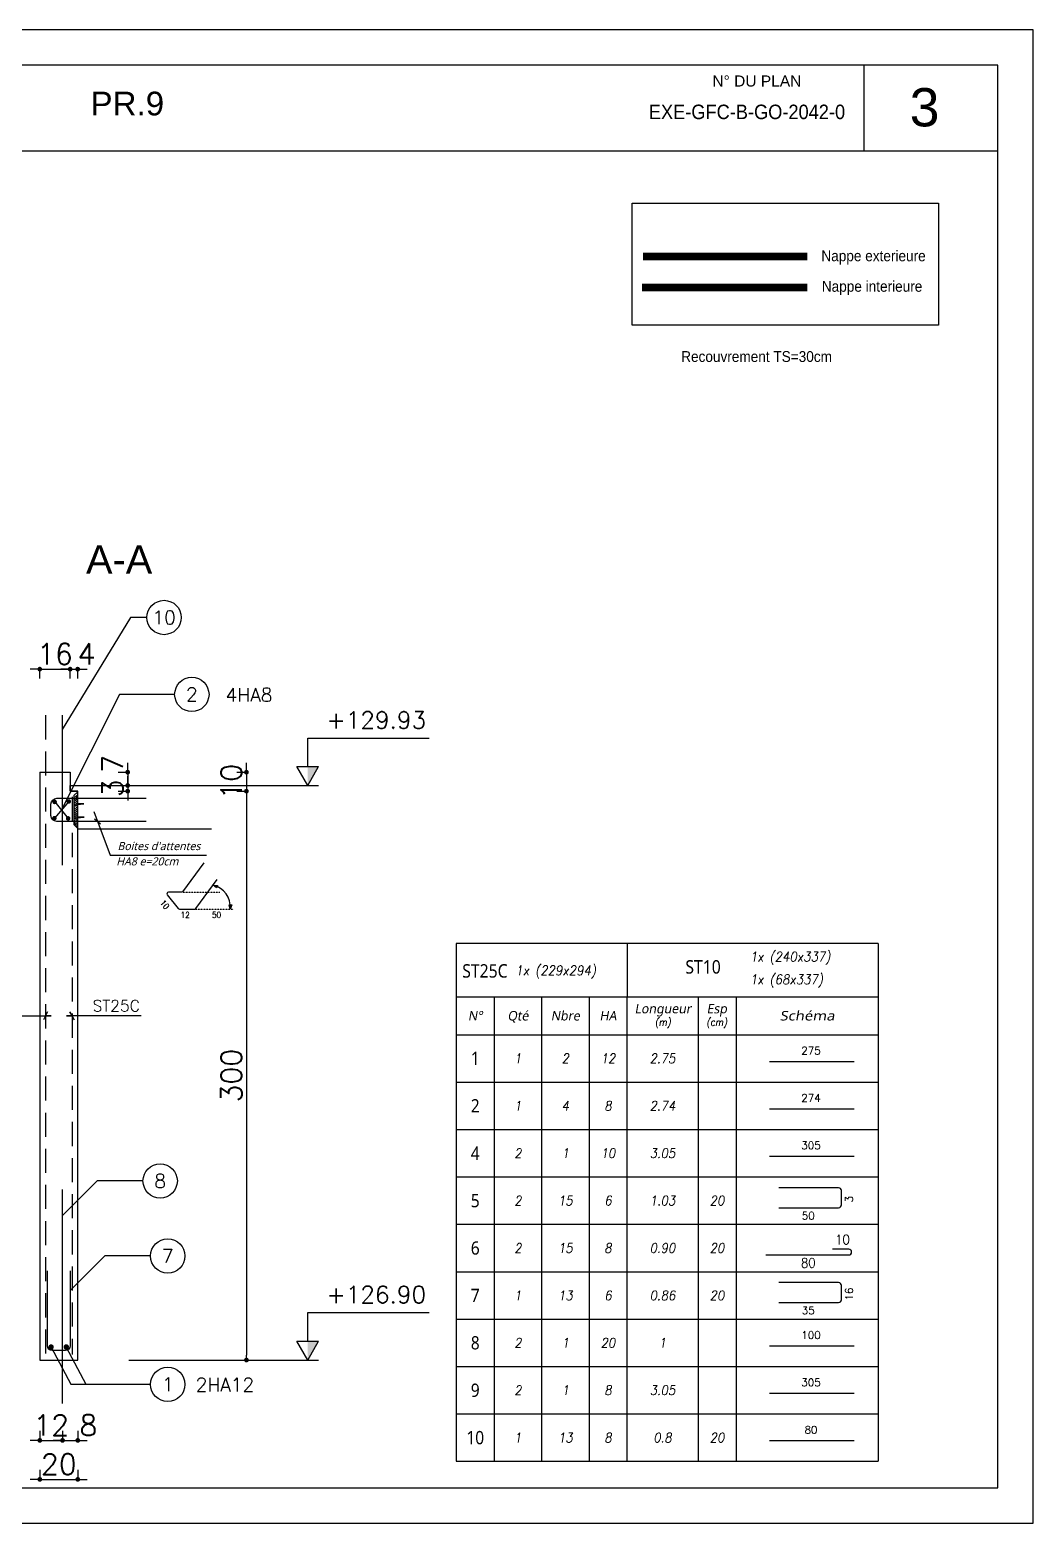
# Model space of a CAD drawing. Header units: millimetres. Extents: x -21776 to 63757, y -7870 to 8483.
# Drawn here: x 49729 to 50258, y -5309 to -4522 of the extents above; entities that cross this region are included whole.
import ezdxf
from ezdxf.enums import TextEntityAlignment as Align

# ---------------------------------------------------------------- set-up
doc = ezdxf.new("R2010")
doc.units = ezdxf.units.MM
doc.header["$PDMODE"] = 34
for name, pattern in [('CACHE', [9.525, 6.35, -3.175]), ('CACHEX2', [19.05, 12.7, -6.35]), ('HIDDEN2', [0.1875, 0.125, -0.0625])]:
    doc.linetypes.add(name, pattern=pattern)
for name, color, linetype in [('COTATION', 1, 'Continuous'), ('GO-CARTOUCHE', 7, 'Continuous'), ('GO-COTATION', 1, 'Continuous'), ('GO-FER-HA', 140, 'Continuous'), ('GO-TEXTE', 9, 'Continuous'), ('GO-TEXTE-ACIER', 3, 'Continuous'), ('GO-TEXTE-FER', 3, 'Continuous'), ('K_ENT_M_Building_PR.35', 7, 'Continuous'), ('préfa v', 2, 'Continuous'), ('STR_ACIER_BAS', 6, 'Continuous'), ('STR_TS', 22, 'Continuous'), ('STR_TXT', 102, 'Continuous'), ('STR_VOI-POT', 6, 'Continuous'), ('TEXTE-ACIER', 3, 'Continuous')]:
    doc.layers.add(name, color=color, linetype=linetype)
doc.styles.add('FIN', font='romans.shx')
doc.styles.add('GrDimensions', font='simplex.shx')
doc.styles.add('Lucida', font='')
doc.styles.get("Standard").update_dxf_attribs({"font": 'romans.shx'})
doc.styles.add('Tableau', font='romans.shx', dxfattribs={"width": 0.9, "oblique": 10})
doc.styles.add('Tableau2', font='trebuc.TTF', dxfattribs={"width": 0.9, "oblique": 10})
doc.styles.add('TEXTE', font='romans.shx')
doc.styles.add('TEXTEBA', font='ARIAL.TTF')
doc.styles.get('Lucida').set_extended_font_data('Lucida Sans', italic=True)
doc.dimstyles.new('COUPE-20', dxfattribs={"dimscale": 0.5, "dimtxt": 22, "dimasz": 5, "dimexe": 0.05, "dimexo": 0, "dimgap": 5, "dimtad": 1, "dimdsep": 46, "dimtxsty": 'Standard', "dimblk1": 'DOT', "dimblk2": 'DOT', "dimsah": 1, "dimcen": 0, "dimdle": 150, "dimclrd": 1, "dimclre": 1, "dimclrt": 7, "dimadec": 0, "dimazin": 0, "dimtfac": 1, "dimtix": 1, "dimtmove": 2, "dimatfit": 3, "dimldrblk": 'DOT', "dimfxl": 0, "dimtvp": 1, "dimtolj": 1, "dimtzin": 0, "dimarcsym": 0})

# ---------------------------------------------------------------- blocks, each defined once
blk = doc.blocks.new('_DOT')
at = {"color": 0, "linetype": 'ByBlock'}
blk.add_line((-0.5, 0), (-1, 0), dxfattribs=at)
at = {"color": 0, "linetype": 'ByBlock', "const_width": 0.5}
blk.add_lwpolyline([(-0.25, 0, 1), (0.25, 0, 1)], format="xyb", close=True, dxfattribs=at)
blk = doc.blocks.new('*D2118')
at = {"layer": 'DEFPOINTS', "color": 0}
for p in [(49734.2, -5223.03), (49754.2, -5223.03), (49754.2, -5285.97)]:
    blk.add_point(p, dxfattribs=at)
at = {"layer": 'STR_VOI-POT', "color": 1, "lineweight": -2}
for p, q in [((49734.2, -5280.97), (49734.2, -5286)), ((49754.2, -5280.97), (49754.2, -5286)), ((49731.7, -5285.97), (49729.2, -5285.97)), ((49734.2, -5285.97), (49754.2, -5285.97)), ((49756.7, -5285.97), (49759.2, -5285.97))]:
    blk.add_line(p, q, dxfattribs=at)
at = {"layer": 'STR_VOI-POT', "color": 1, "lineweight": -2, "xscale": 2.5, "yscale": 2.5, "zscale": 2.5}
blk.add_blockref('_DOT', (49734.2, -5285.97), dxfattribs=at)
at = {"layer": 'STR_VOI-POT', "color": 1, "lineweight": -2, "xscale": 2.5, "yscale": 2.5, "zscale": 2.5, "rotation": 180}
blk.add_blockref('_DOT', (49754.2, -5285.97), dxfattribs=at)
at = {"layer": 'STR_VOI-POT', "color": 7, "insert": (49744.2, -5277.97), "char_height": 11, "attachment_point": 5}
blk.add_mtext('\\A1;20', dxfattribs=at)
blk = doc.blocks.new('*D2119')
at = {"layer": 'DEFPOINTS', "color": 0}
for p in [(49750.2, -4858.69), (49734.2, -4913.03), (49750.2, -4913.03)]:
    blk.add_point(p, dxfattribs=at)
at = {"layer": 'STR_VOI-POT', "color": 1, "lineweight": -2}
for p, q in [((49731.7, -4858.69), (49729.2, -4858.69)), ((49734.2, -4863.69), (49734.2, -4858.66)), ((49734.2, -4858.69), (49750.2, -4858.69)), ((49750.2, -4863.69), (49750.2, -4858.66)), ((49752.7, -4858.69), (49755.2, -4858.69))]:
    blk.add_line(p, q, dxfattribs=at)
at = {"layer": 'STR_VOI-POT', "color": 1, "lineweight": -2, "xscale": 2.5, "yscale": 2.5, "zscale": 2.5}
blk.add_blockref('_DOT', (49734.2, -4858.69), dxfattribs=at)
at = {"layer": 'STR_VOI-POT', "color": 1, "lineweight": -2, "xscale": 2.5, "yscale": 2.5, "zscale": 2.5, "rotation": 180}
blk.add_blockref('_DOT', (49750.2, -4858.69), dxfattribs=at)
at = {"layer": 'STR_VOI-POT', "color": 7, "insert": (49742.2, -4850.69), "char_height": 11, "attachment_point": 5}
blk.add_mtext('\\A1;16', dxfattribs=at)
blk = doc.blocks.new('*D2120')
at = {"layer": 'DEFPOINTS', "color": 0}
for p in [(49750.2, -4913.03), (49754.2, -4923.03), (49843.14, -4923.03)]:
    blk.add_point(p, dxfattribs=at)
at = {"layer": 'STR_VOI-POT', "color": 1, "lineweight": -2}
for p, q in [((49838.14, -4913.03), (49843.16, -4913.03)), ((49843.14, -4910.53), (49843.14, -4908.03)), ((49843.14, -4913.03), (49843.14, -4923.03)), ((49838.14, -4923.03), (49843.16, -4923.03)), ((49843.14, -4925.53), (49843.14, -4928.03))]:
    blk.add_line(p, q, dxfattribs=at)
at = {"layer": 'STR_VOI-POT', "color": 1, "lineweight": -2, "xscale": 2.5, "yscale": 2.5, "zscale": 2.5}
for p, rotation in [((49843.14, -4913.03), 270), ((49843.14, -4923.03), 90)]:
    blk.add_blockref('_DOT', p, dxfattribs=dict(at, rotation=rotation))
at = {"layer": 'STR_VOI-POT', "color": 7, "insert": (49835.14, -4918.03), "char_height": 11, "attachment_point": 5, "rotation": 90}
blk.add_mtext('\\A1;10', dxfattribs=at)
blk = doc.blocks.new('*D2121')
at = {"layer": 'DEFPOINTS', "color": 0}
for p in [(49754.2, -4858.69), (49750.2, -4913.03), (49754.2, -4923.03)]:
    blk.add_point(p, dxfattribs=at)
at = {"layer": 'STR_VOI-POT', "color": 1, "lineweight": -2}
for p, q in [((49747.7, -4858.69), (49745.2, -4858.69)), ((49750.2, -4863.69), (49750.2, -4858.66)), ((49750.2, -4858.69), (49754.2, -4858.69)), ((49754.2, -4863.69), (49754.2, -4858.66)), ((49756.7, -4858.69), (49759.2, -4858.69))]:
    blk.add_line(p, q, dxfattribs=at)
at = {"layer": 'STR_VOI-POT', "color": 1, "lineweight": -2, "xscale": 2.5, "yscale": 2.5, "zscale": 2.5}
blk.add_blockref('_DOT', (49750.2, -4858.69), dxfattribs=at)
at = {"layer": 'STR_VOI-POT', "color": 1, "lineweight": -2, "xscale": 2.5, "yscale": 2.5, "zscale": 2.5, "rotation": 180}
blk.add_blockref('_DOT', (49754.2, -4858.69), dxfattribs=at)
at = {"layer": 'STR_VOI-POT', "color": 7, "insert": (49758.85, -4850.69), "char_height": 11, "attachment_point": 5}
blk.add_mtext('\\A1;4', dxfattribs=at)
blk = doc.blocks.new('*D2122')
at = {"layer": 'DEFPOINTS', "color": 0}
for p in [(49734.2, -5223.03), (49746.2, -5246.03), (49746.2, -5265.41)]:
    blk.add_point(p, dxfattribs=at)
at = {"layer": 'STR_VOI-POT', "color": 1, "lineweight": -2}
for p, q in [((49734.2, -5260.41), (49734.2, -5265.43)), ((49746.2, -5260.41), (49746.2, -5265.43)), ((49731.7, -5265.41), (49729.2, -5265.41)), ((49734.2, -5265.41), (49746.2, -5265.41)), ((49748.7, -5265.41), (49751.2, -5265.41))]:
    blk.add_line(p, q, dxfattribs=at)
at = {"layer": 'STR_VOI-POT', "color": 1, "lineweight": -2, "xscale": 2.5, "yscale": 2.5, "zscale": 2.5}
blk.add_blockref('_DOT', (49734.2, -5265.41), dxfattribs=at)
at = {"layer": 'STR_VOI-POT', "color": 1, "lineweight": -2, "xscale": 2.5, "yscale": 2.5, "zscale": 2.5, "rotation": 180}
blk.add_blockref('_DOT', (49746.2, -5265.41), dxfattribs=at)
at = {"layer": 'STR_VOI-POT', "color": 7, "insert": (49740.2, -5257.41), "char_height": 11, "attachment_point": 5}
blk.add_mtext('\\A1;12', dxfattribs=at)
blk = doc.blocks.new('*D2123')
at = {"layer": 'DEFPOINTS', "color": 0}
for p in [(49754.2, -5223.03), (49746.2, -5246.03), (49754.2, -5265.41)]:
    blk.add_point(p, dxfattribs=at)
at = {"layer": 'STR_VOI-POT', "color": 1, "lineweight": -2}
for p, q in [((49746.2, -5260.41), (49746.2, -5265.43)), ((49754.2, -5260.41), (49754.2, -5265.43)), ((49743.7, -5265.41), (49741.2, -5265.41)), ((49746.2, -5265.41), (49754.2, -5265.41)), ((49756.7, -5265.41), (49759.2, -5265.41))]:
    blk.add_line(p, q, dxfattribs=at)
at = {"layer": 'STR_VOI-POT', "color": 1, "lineweight": -2, "xscale": 2.5, "yscale": 2.5, "zscale": 2.5}
blk.add_blockref('_DOT', (49746.2, -5265.41), dxfattribs=at)
at = {"layer": 'STR_VOI-POT', "color": 1, "lineweight": -2, "xscale": 2.5, "yscale": 2.5, "zscale": 2.5, "rotation": 180}
blk.add_blockref('_DOT', (49754.2, -5265.41), dxfattribs=at)
at = {"layer": 'STR_VOI-POT', "color": 7, "insert": (49759.81, -5257.41), "char_height": 11, "attachment_point": 5}
blk.add_mtext('\\A1;8', dxfattribs=at)
blk = doc.blocks.new('*D2127')
at = {"layer": 'DEFPOINTS', "color": 0}
for p in [(49754.2, -4923.03), (49754.2, -5223.03), (49843.14, -5223.03)]:
    blk.add_point(p, dxfattribs=at)
at = {"layer": 'STR_VOI-POT', "color": 1, "lineweight": -2}
for p, q in [((49838.14, -4923.03), (49843.16, -4923.03)), ((49843.14, -4925.53), (49843.14, -5220.53)), ((49838.14, -5223.03), (49843.16, -5223.03))]:
    blk.add_line(p, q, dxfattribs=at)
at = {"layer": 'STR_VOI-POT', "color": 1, "lineweight": -2, "xscale": 2.5, "yscale": 2.5, "zscale": 2.5}
for p, rotation in [((49843.14, -4923.03), 90), ((49843.14, -5223.03), 270)]:
    blk.add_blockref('_DOT', p, dxfattribs=dict(at, rotation=rotation))
at = {"layer": 'STR_VOI-POT', "color": 7, "insert": (49835.14, -5073.03), "char_height": 11, "attachment_point": 5, "rotation": 90}
blk.add_mtext('\\A1;300', dxfattribs=at)
blk = doc.blocks.new('staboxdetail')
at = {"layer": 'GO-TEXTE-FER'}
blk.add_lwpolyline([(-8.57, 15.58), (-19.76, 0.33, -0.238859), (-20.41, 0), (-27.16, 0, 0.630281), (-27.79, -1.3), (-21.96, -8.52, 0.226783), (-21.34, -8.82), (-13.3, -8.82, 0.238859), (-12.65, -8.49), (-1.46, 6.77)], format="xyb", dxfattribs=at)
at = {"layer": 'GO-TEXTE-FER', "color": 1, "flags": 128}
for points in [[(-3.64, 3.75), (-1.35, 3.64), (-1.75, 2.31), (-3.64, 3.75)], [(5.34, -8.85), (4.78, -6.62), (6.18, -6.63), (5.34, -8.85)]]:
    blk.add_lwpolyline(points, dxfattribs=at)
at = {"layer": 'GO-TEXTE-FER', "color": 1}
blk.add_arc((-6, -7.43), 11.43, 352.85098, 78.09196, dxfattribs=at)
at = {"layer": 'TEXTE-ACIER', "color": 1, "linetype": 'HIDDEN2', "ltscale": 0.025}
for p, q in [((-20, 0), (0, 0)), ((-12.89, -8.82), (7.11, -8.82))]:
    blk.add_line(p, q, dxfattribs=at)
at = {"layer": 'GO-TEXTE-FER', "color": 1, "style": 'TEXTE', "width": 0.9}
blk.add_text('10', height=3.15, rotation=309.81851, dxfattribs=at).set_placement((-31.88, -5.6))
for s, p in [('12', (-20.75, -13.49)), ('50', (-4.19, -13.49))]:
    blk.add_text(s, height=3.15, dxfattribs=at).set_placement(p)
blk = doc.blocks.new('Désignation')
at = {"layer": 'GO-TEXTE-FER'}
for p, q in [((0, 0.8), (8.9, 0.8)), ((0, 0.8), (0, 0)), ((0.8, 0.8), (0.8, 0)), ((1.8, 0.8), (1.8, 0)), ((2.8, 0.8), (2.8, 0)), ((3.6, 0.8), (3.6, 0)), ((5.1, 0.8), (5.1, 0)), ((5.9, 0.8), (5.9, 0)), ((8.9, 0.8), (8.9, 0)), ((0, 0), (8.9, 0))]:
    blk.add_line(p, q, dxfattribs=at)
at = {"layer": 'GO-TEXTE-FER', "style": 'Tableau2', "oblique": 10}
for s, p in [('Longueur', (4.356, 0.55)), ('Esp', (5.494, 0.55)), ('N°', (0.4, 0.4)), ('Qté', (1.3, 0.4)), ('Nbre', (2.3, 0.4)), ('HA', (3.2, 0.4))]:
    blk.add_text(s, height=0.2, dxfattribs=at).set_placement(p, align=Align.MIDDLE_CENTER)
at = {"layer": 'GO-TEXTE-FER', "color": 7, "style": 'Tableau', "oblique": 10, "width": 0.9}
for s, p in [('(m)', (4.356, 0.265)), ('(cm)', (5.494, 0.265))]:
    blk.add_text(s, height=0.15, dxfattribs=at).set_placement(p, align=Align.MIDDLE_CENTER)
at = {"layer": 'GO-TEXTE-FER', "style": 'Tableau2', "oblique": 10, "width": 1.2}
blk.add_text('Schéma', height=0.2, dxfattribs=at).set_placement((7.4, 0.4), align=Align.MIDDLE_CENTER)
blk = doc.blocks.new('Barre libre')
at = {"layer": 'GO-TEXTE-FER'}
for p, q in [((0, 0), (0, -1)), ((0, 0), (8.9, 0)), ((0.8, 0), (0.8, -1)), ((1.8, 0), (1.8, -1)), ((2.8, 0), (2.8, -1)), ((3.6, 0), (3.6, -1)), ((5.1, 0), (5.1, -1)), ((5.9, 0), (5.9, -1)), ((8.9, 0), (8.9, -1)), ((0, -1), (8.9, -1))]:
    blk.add_line(p, q, dxfattribs=at)
at = {"layer": 'GO-TEXTE-FER', "color": 1}
blk.add_line((6.603, -0.563), (8.394, -0.563), dxfattribs=at)
at = {"layer": 'GO-TEXTE-FER', "color": 1, "style": 'Tableau'}
blk.add_attdef('Longueur', text='', height=0.16, dxfattribs=at).set_placement((7.481, -0.336), align=Align.MIDDLE_CENTER)
at = {"layer": 'GO-TEXTE-FER', "style": 'Tableau2', "width": 0.9}
blk.add_attdef('NUMERO', text='', height=0.28, dxfattribs=at).set_placement((0.4, -0.5), align=Align.MIDDLE_CENTER)
at = {"layer": 'GO-TEXTE-FER', "style": 'Tableau', "oblique": 10, "width": 0.9}
for tag, p in [('QUANTITE', (1.3, -0.5)), ('NOMBRE', (2.3, -0.5)), ('NUANCE', (3.2, -0.5)), ('LONGUEUR', (4.35, -0.5)), ('ESPACEMENTS', (5.5, -0.5))]:
    blk.add_attdef(tag, text='', height=0.2, dxfattribs=at).set_placement(p, align=Align.MIDDLE_CENTER)
blk = doc.blocks.new('U')
at = {"layer": 'GO-TEXTE-FER'}
for p, q in [((0, 0), (0, -1)), ((0, 0), (8.9, 0)), ((0.8, 0), (0.8, -1)), ((1.8, 0), (1.8, -1)), ((2.8, 0), (2.8, -1)), ((3.6, 0), (3.6, -1)), ((5.1, 0), (5.1, -1)), ((5.9, 0), (5.9, -1)), ((8.9, 0), (8.9, -1)), ((0, -1), (8.9, -1))]:
    blk.add_line(p, q, dxfattribs=at)
at = {"layer": 'GO-TEXTE-FER', "color": 1}
blk.add_lwpolyline([(6.803, -0.65), (8.063, -0.65, 0.414214), (8.123, -0.59), (8.123, -0.29, 0.414214), (8.063, -0.23), (6.803, -0.23)], format="xyb", dxfattribs=at)
at = {"layer": 'GO-TEXTE-FER', "color": 1, "style": 'Tableau'}
blk.add_attdef('Largeur', text='', height=0.16, rotation=90, dxfattribs=at).set_placement((8.284, -0.472), align=Align.MIDDLE_CENTER)
at = {"layer": 'GO-TEXTE-FER', "style": 'Tableau2', "width": 0.9}
blk.add_attdef('NUMERO', text='', height=0.28, dxfattribs=at).set_placement((0.4, -0.5), align=Align.MIDDLE_CENTER)
at = {"layer": 'GO-TEXTE-FER', "style": 'Tableau', "oblique": 10, "width": 0.9}
for tag, p in [('QUANTITE', (1.3, -0.5)), ('NOMBRE', (2.3, -0.5)), ('NUANCE', (3.2, -0.5)), ('LONGUEUR', (4.35, -0.5)), ('ESPACEMENTS', (5.5, -0.5))]:
    blk.add_attdef(tag, text='', height=0.2, dxfattribs=at).set_placement(p, align=Align.MIDDLE_CENTER)
at = {"layer": 'GO-TEXTE-FER', "color": 1, "style": 'Tableau'}
blk.add_attdef('Longueur', text='', height=0.16, dxfattribs=at).set_placement((7.422, -0.819), align=Align.MIDDLE_CENTER)
blk = doc.blocks.new('Spécial')
at = {"layer": 'GO-TEXTE-FER'}
for p, q in [((0, 0), (0, -1)), ((0, 0), (8.9, 0)), ((0.8, 0), (0.8, -1)), ((1.8, 0), (1.8, -1)), ((2.8, 0), (2.8, -1)), ((3.6, 0), (3.6, -1)), ((5.1, 0), (5.1, -1)), ((5.9, 0), (5.9, -1)), ((8.9, 0), (8.9, -1)), ((0, -1), (8.9, -1))]:
    blk.add_line(p, q, dxfattribs=at)
at = {"layer": 'GO-TEXTE-FER', "style": 'Tableau2', "width": 0.9}
blk.add_attdef('NUMERO', text='', height=0.28, dxfattribs=at).set_placement((0.4, -0.5), align=Align.MIDDLE_CENTER)
at = {"layer": 'GO-TEXTE-FER', "style": 'Tableau', "oblique": 10, "width": 0.9}
for tag, p in [('QUANTITE', (1.3, -0.5)), ('NOMBRE', (2.3, -0.5)), ('NUANCE', (3.2, -0.5)), ('LONGUEUR', (4.35, -0.5)), ('ESPACEMENTS', (5.5, -0.5))]:
    blk.add_attdef(tag, text='', height=0.2, dxfattribs=at).set_placement(p, align=Align.MIDDLE_CENTER)
blk = doc.blocks.new('World Level Arrow 5')
at = {"color": 7, "linetype": 'Continuous', "lineweight": -3}
for p, q in [((-1, -0.567), (-1, 0.567)), ((0, 0), (-1, 0.567)), ((0, 0), (-1, -0.567)), ((0, -9.433), (0, 0.567))]:
    blk.add_line(p, q, dxfattribs=at)
blk.add_solid([(-1, 0.567), (0, 0), (-0.997, 0)], dxfattribs=at)
blk = doc.blocks.new('*D2107')
at = {"layer": 'DEFPOINTS', "color": 0}
for p in [(49750.2, -4913.03), (49750.2, -4920.03), (49780.53, -4920.03)]:
    blk.add_point(p, dxfattribs=at)
at = {"layer": 'préfa v', "color": 1, "lineweight": -2}
for p, q in [((49775.53, -4913.03), (49780.56, -4913.03)), ((49780.53, -4910.53), (49780.53, -4908.03)), ((49780.53, -4913.03), (49780.53, -4920.03)), ((49775.53, -4920.03), (49780.56, -4920.03)), ((49780.53, -4922.53), (49780.53, -4925.03))]:
    blk.add_line(p, q, dxfattribs=at)
at = {"layer": 'préfa v', "color": 1, "lineweight": -2, "xscale": 2.5, "yscale": 2.5, "zscale": 2.5}
for p, rotation in [((49780.53, -4913.03), 270), ((49780.53, -4920.03), 90)]:
    blk.add_blockref('_DOT', p, dxfattribs=dict(at, rotation=rotation))
at = {"layer": 'préfa v', "color": 7, "insert": (49772.53, -4908.65), "char_height": 11, "attachment_point": 5, "rotation": 90}
blk.add_mtext('\\A1;7', dxfattribs=at)
blk = doc.blocks.new('*D2108')
at = {"layer": 'DEFPOINTS', "color": 0}
for p in [(49750.2, -4920.03), (49754.2, -4923.03), (49780.53, -4923.03)]:
    blk.add_point(p, dxfattribs=at)
at = {"layer": 'préfa v', "color": 1, "lineweight": -2}
for p, q in [((49775.53, -4920.03), (49780.56, -4920.03)), ((49780.53, -4917.53), (49780.53, -4915.03)), ((49780.53, -4920.03), (49780.53, -4923.03)), ((49775.53, -4923.03), (49780.56, -4923.03)), ((49780.53, -4925.53), (49780.53, -4928.03))]:
    blk.add_line(p, q, dxfattribs=at)
at = {"layer": 'préfa v', "color": 1, "lineweight": -2, "xscale": 2.5, "yscale": 2.5, "zscale": 2.5}
for p, rotation in [((49780.53, -4920.03), 270), ((49780.53, -4923.03), 90)]:
    blk.add_blockref('_DOT', p, dxfattribs=dict(at, rotation=rotation))
at = {"layer": 'préfa v', "color": 7, "insert": (49772.53, -4921.53), "char_height": 11, "attachment_point": 5, "rotation": 90}
blk.add_mtext('\\A1;3', dxfattribs=at)

msp = doc.modelspace()

# ---------------------------------------------------------------- hatches: boundary and pattern name
at = {"layer": 'GO-FER-HA'}
h = msp.add_hatch(dxfattribs=at)
h.set_pattern_fill('ANSI31', color=9, scale=6.075, angle=-450, style=0)
h.set_pattern_definition([(135, (445648.9386, -59925.6856), (-0.536959212, -0.536959212), [])])
h.paths.add_polyline_path([(49754.20069, -4924.47486), (49752.17569, -4926.49986), (49752.17569, -4928.12571), (49754.20069, -4928.12571)])
h.paths.add_polyline_path([(49754.20069, -4928.12571), (49752.17569, -4928.12571), (49752.17569, -4931.27861), (49754.20069, -4931.07845)])
h.paths.add_polyline_path([(49754.20069, -4931.61247), (49752.17569, -4931.29561), (49752.17569, -4941.05802), (49754.20069, -4940.84836)])
h.paths.add_polyline_path([(49752.63806, -4941.13724), (49754.20069, -4942.69986), (49754.20069, -4941.27649)])

# ---------------------------------------------------------------- linework, layer by layer
msp.add_lwpolyline([(50046.4506, -4613.01413), (50207.99434, -4613.01413), (50207.99434, -4677.29951), (50046.4506, -4677.29951)], close=True)
at = {"layer": 'COTATION'}
for p, q in [((49749.45597, -4928.47388), (49741.89979, -4937.26547)), ((49742.04082, -4928.69931), (49749.11766, -4937.37819))]:
    msp.add_line(p, q, dxfattribs=at)
for points in [[(49805.28846, -4872.03246), (49776.17961, -4872.03246), (49745.67788, -4932.86967)], [(49700.7711, -5041.48575), (49740.20069, -5041.48575), (49737.20069, -5041.48575), (49738.32201, -5039.36442), (49736.07937, -5043.60707)], [(49787.63027, -5041.48575), (49748.20069, -5041.48575), (49751.20069, -5041.48575), (49750.07937, -5039.36442), (49752.32201, -5043.60707)], [(49740.14214, -5216.18638), (49750.58623, -5235.73836), (49784.60332, -5235.73836)], [(49748.09185, -5216.18638), (49758.53595, -5235.73836), (49792.55304, -5235.73836)]]:
    msp.add_lwpolyline(points, dxfattribs=at)
at = {"layer": 'GO-CARTOUCHE', "color": 2, "ltscale": 3}
msp.add_line((49763.09345, -4937.58489), (49766.12857, -4940.32701), dxfattribs=at)
at = {"layer": 'GO-CARTOUCHE', "color": 3}
for p, q in [((49953.75781, -5003.27873), (49953.75781, -5031.45374)), ((50043.80964, -5003.27873), (50043.80964, -5031.45374)), ((50176.25781, -5003.27873), (50176.25781, -5031.45374))]:
    msp.add_line(p, q, dxfattribs=at)
at = {"layer": 'GO-CARTOUCHE', "linetype": 'Continuous'}
for points in [[(50257.87761, -5309.04286), (50257.87761, -4521.54286), (49144.24126, -4521.54286), (49144.24126, -5309.04286)], [(50239.31886, -5290.48411), (50239.31886, -4540.10161), (49162.80001, -4540.10161), (49162.80001, -5290.48411)]]:
    msp.add_lwpolyline(points, close=True, dxfattribs=at)
at = {"layer": 'GO-CARTOUCHE', "color": 2, "ltscale": 3}
msp.add_lwpolyline([(49762.64571, -4933.74941), (49771.31806, -4956.7245), (49822.14252, -4956.7245)], dxfattribs=at)
at = {"layer": 'GO-CARTOUCHE', "color": 3}
msp.add_lwpolyline([(50176.25781, -5003.27873), (49953.75781, -5003.27873)], dxfattribs=at)
at = {"layer": 'GO-COTATION'}
for points in [[(49790.66724, -4831.44507), (49781.95843, -4831.44507), (49745.92794, -4890.42736)], [(49788.59612, -5128.60272), (49764.39989, -5128.60272), (49746.20069, -5146.80192)], [(49792.59612, -5168.16334), (49768.39989, -5168.16334), (49750.20069, -5186.36254)]]:
    msp.add_lwpolyline(points, dxfattribs=at)
msp.add_lwpolyline([(50116.88344, -5167.60798), (50160.69452, -5167.60798, 0.414213562), (50162.19452, -5166.10798), (50162.19452, -5166.10798, 0.414213562), (50160.69452, -5164.60798), (50152.19452, -5164.60798)], format="xyb", dxfattribs=at)
at = {"layer": 'GO-FER-HA', "color": 1}
msp.add_line((49754.20069, -4937.51208), (49754.20069, -4926.84307), dxfattribs=at)
msp.add_lwpolyline([(49790.20869, -4938.95595), (49754.77119, -4938.95595), (49743.13324, -4938.95595, -0.414213562), (49740.09574, -4935.91845), (49740.09574, -4929.84345, -0.414213562), (49743.13324, -4926.80595), (49790.20869, -4926.80595)], format="xyb", dxfattribs=at)
at = {"layer": 'GO-FER-HA', "color": 6, "linetype": 'Continuous', "const_width": 1.2}
for points in [[(49742.04082, -4928.09931, 1), (49742.04082, -4929.29931, 1)], [(49749.45597, -4927.87388, 1), (49749.45597, -4929.07388, 1)], [(49741.89979, -4936.66547, 1), (49741.89979, -4937.86547, 1)], [(49749.11766, -4936.77819, 1), (49749.11766, -4937.97819, 1)]]:
    msp.add_lwpolyline(points, format="xyb", close=True, dxfattribs=at)
at = {"layer": 'GO-FER-HA', "color": 1}
msp.add_lwpolyline([(49754.20069, -4937.45735), (49751.97834, -4937.25932), (49757.66823, -4936.67021), (49754.20069, -4936.67021), (49754.20069, -4930.49223), (49752.10914, -4930.16495), (49757.40663, -4929.6413), (49754.20069, -4929.6413)], dxfattribs=at)
msp.add_lwpolyline([(49752.17569, -4940.67486), (49754.20069, -4942.69986), (49754.20069, -4923.35462), (49752.17569, -4925.37962)], close=True, dxfattribs=at)
at = {"layer": 'GO-TEXTE', "color": 7}
for points in [[(50168.57474, -4540.10161), (50168.57474, -4585.54823)], [(50239.31886, -4585.54823), (49162.80001, -4585.54823)]]:
    msp.add_lwpolyline(points, dxfattribs=at)
at = {"layer": 'GO-TEXTE-ACIER'}
for centre in [(49799.724, -4831.44507), (49814.34522, -4872.03246), (49797.65288, -5128.60272), (49801.65288, -5168.16334), (49801.65288, -5235.88967)]:
    msp.add_circle(centre, 9.05676, dxfattribs=at)
at = {"layer": 'K_ENT_M_Building_PR.35', "color": 120, "linetype": 'Continuous', "lineweight": -3}
for p, q in [((49875.43608, -4910.02724), (49875.43608, -4895.02724)), ((49875.43608, -4895.02724), (49880.43608, -4895.02724)), ((49875.43608, -4910.02724), (49875.43608, -4895.02724)), ((49875.43608, -4895.02724), (49880.43608, -4895.02724)), ((49880.43608, -4895.02724), (49939.43608, -4895.02724)), ((49880.43608, -4895.02724), (49939.43608, -4895.02724)), ((49875.43608, -5213.02724), (49875.43608, -5198.02724)), ((49875.43608, -5198.02724), (49880.43608, -5198.02724)), ((49875.43608, -5213.02724), (49875.43608, -5198.02724)), ((49875.43608, -5198.02724), (49880.43608, -5198.02724)), ((49880.43608, -5198.02724), (49939.43608, -5198.02724)), ((49880.43608, -5198.02724), (49939.43608, -5198.02724))]:
    msp.add_line(p, q, dxfattribs=at)
at = {"layer": 'préfa v'}
for points in [[(49734.20069, -4913.02724), (49734.20069, -5223.02724), (49754.20069, -5223.02724), (49754.20069, -4923.02724)], [(49734.20069, -4913.02724), (49750.20069, -4913.02724), (49750.20069, -4923.02724), (49754.20069, -4923.02724)], [(49824.68549, -4943.02724), (49754.20069, -4943.02724), (49754.20069, -4923.02724), (49750.20069, -4923.02724), (49750.20069, -4920.02724), (49824.09038, -4920.02724)]]:
    msp.add_lwpolyline(points, dxfattribs=at)
at = {"layer": 'STR_TS', "linetype": 'CACHE', "ltscale": 2, "const_width": 4}
msp.add_lwpolyline([(50138.8044, -4641.00853), (50052.24652, -4641.00853)], dxfattribs=at)
at = {"layer": 'STR_TS', "const_width": 4}
msp.add_lwpolyline([(50138.8044, -4657.46349), (50051.68504, -4657.46349)], dxfattribs=at)
at = {"layer": 'STR_VOI-POT', "color": 1, "linetype": 'CACHEX2'}
for points in [[(49737.20069, -4883.02724), (49737.20069, -5220.02724)], [(49751.20069, -4926.02724), (49751.20069, -5220.02724)]]:
    msp.add_lwpolyline(points, dxfattribs=at)
at = {"layer": 'STR_VOI-POT'}
for points in [[(49745.92794, -4883.02724), (49745.92794, -4962.02724)], [(49746.20069, -5246.02724), (49746.20069, -5133.02724)]]:
    msp.add_lwpolyline(points, dxfattribs=at)
msp.add_lwpolyline([(49750.20069, -5176.02724), (49750.20069, -5215.52724, -0.414213562), (49747.70069, -5218.02724), (49740.70069, -5218.02724, -0.414213562), (49738.20069, -5215.52724), (49738.20069, -5176.02724)], format="xyb", dxfattribs=at)
at = {"layer": 'STR_VOI-POT', "const_width": 1.44}
for points in [[(49740.86214, -5216.18638, -1), (49739.42214, -5216.18638, -1)], [(49748.8574, -5216.12618, -1), (49747.4174, -5216.12618, -1)]]:
    msp.add_lwpolyline(points, format="xyb", close=True, dxfattribs=at)

# ---------------------------------------------------------------- block references
at = {"layer": 'GO-FER-HA', "xscale": 25, "yscale": 25, "zscale": 25}
msp.add_blockref('Désignation', (49953.75781, -5051.45374), dxfattribs=at)
at = {"layer": 'GO-TEXTE-FER'}
for name, p, xscale, yscale, zscale, values in [('Barre libre', (49953.75781, -5051.45374), 25, 25, 25, {'NUMERO': '1', 'QUANTITE': '1', 'NOMBRE': '2', 'NUANCE': '12', 'Longueur': '275', 'LONGUEUR': '2.75'}), ('Barre libre', (49953.75781, -5076.45374), 25, 25, 25, {'NUMERO': '2', 'QUANTITE': '1', 'NOMBRE': '4', 'NUANCE': '8', 'Longueur': '274', 'LONGUEUR': '2.74'}), ('Barre libre', (49953.75781, -5101.45374), 25, 25, 25, {'NUMERO': '4', 'QUANTITE': '2', 'NOMBRE': '1', 'NUANCE': '10', 'Longueur': '305', 'LONGUEUR': '3.05'}), ('U', (49953.75781, -5126.45374), 25, 25, 25, {'NUMERO': '5', 'QUANTITE': '2', 'NOMBRE': '15', 'NUANCE': '6', 'Longueur': '50', 'Largeur': '3', 'LONGUEUR': '1.03', 'ESPACEMENTS': '20'}), ('Spécial', (49953.75781, -5151.45374), 24.99585865563859, 24.99585865563859, 24.9958586556, {'NUMERO': '6', 'QUANTITE': '2', 'NOMBRE': '15', 'NUANCE': '8', 'LONGUEUR': '0.90', 'ESPACEMENTS': '20'}), ('U', (49953.75781, -5176.4496), 25, 25, 25, {'NUMERO': '7', 'QUANTITE': '1', 'NOMBRE': '13', 'NUANCE': '6', 'Longueur': '35', 'Largeur': '16', 'LONGUEUR': '0.86', 'ESPACEMENTS': '20'}), ('Barre libre', (49953.75781, -5201.4496), 25, 25, 25, {'NUMERO': '8', 'QUANTITE': '2', 'NOMBRE': '1', 'NUANCE': '20', 'Longueur': '100', 'LONGUEUR': '1'}), ('Barre libre', (49953.75781, -5226.4496), 25, 25, 25, {'NUMERO': '9', 'QUANTITE': '2', 'NOMBRE': '1', 'NUANCE': '8', 'Longueur': '305', 'LONGUEUR': '3.05'}), ('Barre libre', (49953.75781, -5251.4496), 25, 25, 25, {'NUMERO': '10', 'QUANTITE': '1', 'NOMBRE': '13', 'NUANCE': '8', 'Longueur': '80', 'LONGUEUR': '0.8', 'ESPACEMENTS': '20'})]:
    msp.add_blockref(name, p, dxfattribs=dict(at, xscale=xscale, yscale=yscale, zscale=zscale)).add_auto_attribs(values)
at = {"layer": 'K_ENT_M_Building_PR.35', "color": 120, "linetype": 'Continuous', "lineweight": -3, "xscale": 10, "yscale": 10, "zscale": 10, "rotation": 270}
for p in [(49875.43608, -4920.02724), (49875.43608, -4920.02724), (49875.43608, -5223.02724), (49875.43608, -5223.02724)]:
    msp.add_blockref('World Level Arrow 5', p, dxfattribs=at)
at = {"layer": 'STR_VOI-POT'}
msp.add_blockref('staboxdetail', (49829.17292, -4976.37131), dxfattribs=at)

# ---------------------------------------------------------------- texts
at = {"layer": 'GO-CARTOUCHE', "color": 2, "style": 'TEXTEBA'}
msp.add_text('3', height=20.19864, dxfattribs=at).set_placement((50192.79457, -4572.44975))
at = {"layer": 'GO-CARTOUCHE', "color": 2, "style": 'TEXTEBA', "width": 0.9}
for s, height, p in [('EXE-GFC-B-GO-2042-0', 7.6363636, (50107.01828, -4568.61641)), ('Nappe exterieure', 5.7024, (50173.74207, -4643.5624)), ('Nappe interieure', 5.7024, (50172.97365, -4659.65317)), ('Recouvrement TS=30cm', 5.7024, (50112.07813, -4696.66764))]:
    msp.add_text(s, height=height, dxfattribs=at).set_placement(p, align=Align.CENTER)
at = {"layer": 'GO-TEXTE', "style": 'TEXTEBA'}
msp.add_text('N° DU PLAN', height=5.856446, dxfattribs=at).set_placement((50112.24177, -4551.44419), align=Align.CENTER)
at = {"layer": 'GO-TEXTE', "color": 2, "style": 'TEXTEBA'}
msp.add_text('PR.9', height=12.497088, dxfattribs=at).set_placement((49760.94631, -4566.645))
at = {"layer": 'GO-TEXTE', "linetype": 'Continuous', "style": 'Lucida'}
for s, p in [("Boites d'attentes", (49775.15052, -4954.10315)), ('HA8 e=20cm', (49774.50442, -4962.18108))]:
    msp.add_text(s, height=4.256, rotation=359.99820245, dxfattribs=at).set_placement(p)
at = {"layer": 'GO-TEXTE-ACIER', "style": 'TEXTE'}
for s, p in [('10', (49799.724, -4831.44507)), ('2', (49814.34522, -4872.03246)), ('4HA8', (49844.47504, -4872.22155)), ('8', (49797.65288, -5128.60272)), ('7', (49801.65288, -5168.16334)), ('1', (49801.65288, -5235.88967)), ('2HA12', (49831.78269, -5236.07876))]:
    msp.add_text(s, height=7.2, dxfattribs=at).set_placement(p, align=Align.MIDDLE_CENTER)
at = {"layer": 'GO-TEXTE-FER', "style": 'Tableau', "oblique": 10, "width": 0.9}
for s, p in [('1x (240x337)', (50108.577, -5012.82284)), ('1x (229x294)', (49984.97441, -5020.09465)), ('1x (68x337)', (50108.577, -5024.82284))]:
    msp.add_text(s, height=5.0561798, dxfattribs=at).set_placement(p)
at = {"layer": 'GO-TEXTE-FER', "color": 1, "style": 'TEXTE', "width": 0.9}
for s, p in [('10', (50153.53826, -5162.01462)), ('80', (50135.45733, -5174.31809))]:
    msp.add_text(s, height=5, dxfattribs=at).set_placement(p)
at = {"layer": 'GO-TEXTE-FER', "style": 'Tableau2', "width": 0.9}
for tag, p in [('ST25C', (49968.85743, -5017.80365)), ('ST10', (50083.86931, -5015.69101))]:
    msp.add_attdef(tag, text='1', height=7.07865, dxfattribs=at).set_placement(p, align=Align.MIDDLE_CENTER)
at = {"layer": 'K_ENT_M_Building_PR.35', "color": 0, "linetype": 'Continuous', "lineweight": -3, "char_height": 9, "attachment_point": 7, "style": 'GrDimensions'}
for s, insert in [('\\A1;+129.93', (49885.43608, -4890.02724)), ('\\A1;+126.90', (49885.43608, -5193.02724))]:
    msp.add_mtext(s, dxfattribs=dict(at, insert=insert))
at = {"layer": 'STR_ACIER_BAS', "style": 'TEXTEBA'}
msp.add_text('A-A', height=15, dxfattribs=at).set_placement((49758.56174, -4808.34226))
at = {"layer": 'STR_TXT', "style": 'FIN'}
msp.add_text('ST25C', height=6, dxfattribs=at).set_placement((49774.51076, -5039.21289), align=Align.CENTER)

# ---------------------------------------------------------------- dimensions: what is measured, and where the dimension line sits
at = {"layer": 'préfa v'}
dim = msp.add_linear_dim(base=(49780.53291, -4920.02724), p1=(49750.20069, -4913.02724), p2=(49750.20069, -4920.02724), angle=90, dimstyle='COUPE-20', dxfattribs=at)
dim.commit()
dim.dimension.update_dxf_attribs({"geometry": '*D2107', "text_midpoint": (49772.53291, -4908.65289), "dimtype": 160})
dim = msp.add_linear_dim(base=(49780.53291, -4923.02724), p1=(49750.20069, -4920.02724), p2=(49754.20069, -4923.02724), angle=90, dimstyle='COUPE-20', dxfattribs=at)
dim.commit()
dim.dimension.update_dxf_attribs({"geometry": '*D2108', "text_midpoint": (49772.53291, -4921.52724)})
at = {"layer": 'STR_VOI-POT'}
for base, p1, p2, picture, middle in [((49750.20069, -4858.6894), (49734.20069, -4913.02724), (49750.20069, -4913.02724), '*D2119', (49742.20069, -4850.6894)), ((49754.20069, -5285.97329), (49734.20069, -5223.02724), (49754.20069, -5223.02724), '*D2118', (49744.20069, -5277.97329)), ((49746.20069, -5265.40877), (49734.20069, -5223.02724), (49746.20069, -5246.02724), '*D2122', (49740.20069, -5257.40877))]:
    dim = msp.add_linear_dim(base=base, p1=p1, p2=p2, dimstyle='COUPE-20', dxfattribs=at)
    dim.commit()
    dim.dimension.update_dxf_attribs({"geometry": picture, "text_midpoint": middle})
for base, p1, p2, picture, middle in [((49754.20069, -4858.6894), (49750.20069, -4913.02724), (49754.20069, -4923.02724), '*D2121', (49758.84926, -4850.6894)), ((49754.20069, -5265.40877), (49746.20069, -5246.02724), (49754.20069, -5223.02724), '*D2123', (49759.81362, -5257.40877))]:
    dim = msp.add_linear_dim(base=base, p1=p1, p2=p2, dimstyle='COUPE-20', dxfattribs=at)
    dim.commit()
    dim.dimension.update_dxf_attribs({"geometry": picture, "text_midpoint": middle, "dimtype": 160})
for base, p1, p2, picture, middle in [((49843.13679, -4923.02724), (49750.20069, -4913.02724), (49754.20069, -4923.02724), '*D2120', (49835.13679, -4918.02724)), ((49843.13679, -5223.02724), (49754.20069, -4923.02724), (49754.20069, -5223.02724), '*D2127', (49835.13679, -5073.02724))]:
    dim = msp.add_linear_dim(base=base, p1=p1, p2=p2, angle=90, dimstyle='COUPE-20', dxfattribs=at)
    dim.commit()
    dim.dimension.update_dxf_attribs({"geometry": picture, "text_midpoint": middle})

doc.saveas('drawing.dxf')
